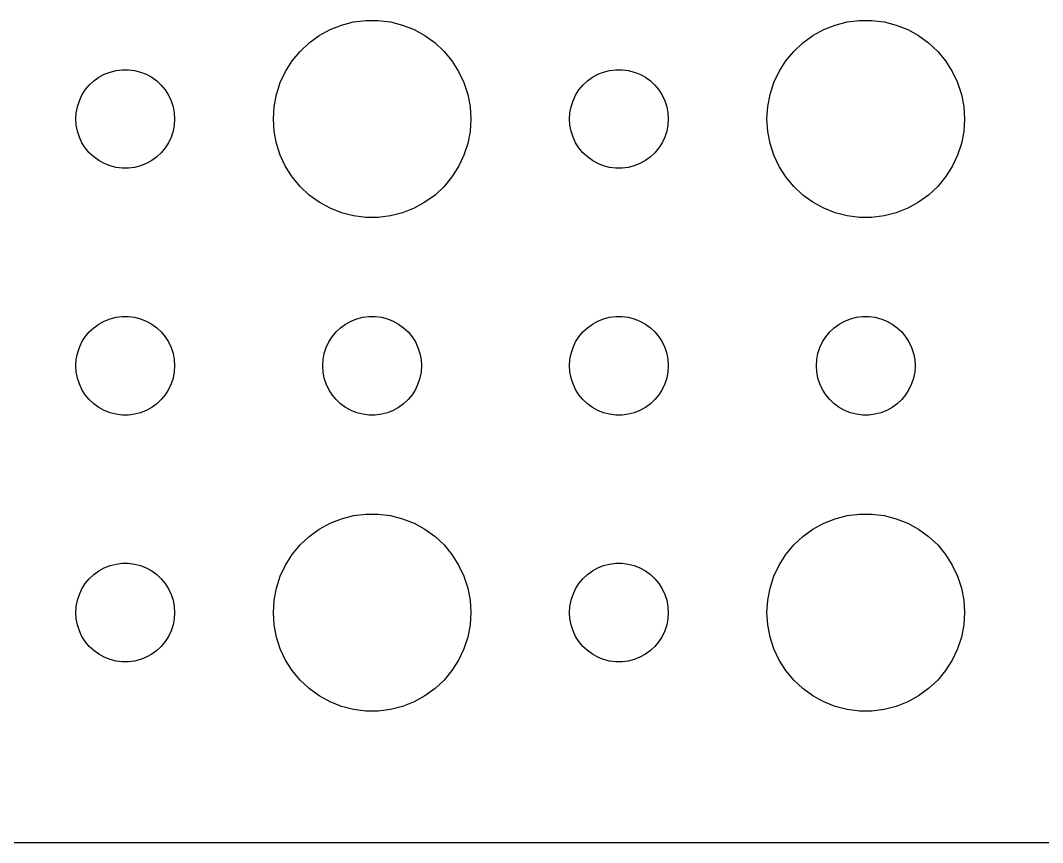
# Model space of a CAD drawing. Header units: metres. Extents: x -127 to 127, y -112 to 112.
# Drawn here: x 64.31 to 95.37, y -111.99 to -87.01 of the extents above; entities that cross this region are included whole.
import ezdxf

# ---------------------------------------------------------------- set-up
doc = ezdxf.new("R2010")
doc.units = ezdxf.units.M

msp = doc.modelspace()

# ---------------------------------------------------------------- linework, layer by layer
for p, q in [((73.7227, -87.2855), (74.073, -87.1468)), ((74.073, -87.1468), (74.4379, -87.0531)), ((74.4379, -87.0531), (74.8116, -87.0059)), ((74.8116, -87.0059), (75.1884, -87.0059)), ((75.1884, -87.0059), (75.5621, -87.0531)), ((75.5621, -87.0531), (75.927, -87.1468)), ((75.927, -87.1468), (76.2773, -87.2855)), ((88.7227, -87.2855), (89.073, -87.1468)), ((89.073, -87.1468), (89.4379, -87.0531)), ((89.4379, -87.0531), (89.8116, -87.0059)), ((89.8116, -87.0059), (90.1884, -87.0059)), ((90.1884, -87.0059), (90.5621, -87.0531)), ((90.5621, -87.0531), (90.927, -87.1468)), ((90.927, -87.1468), (91.2773, -87.2855)), ((73.0877, -87.6885), (73.3925, -87.467)), ((73.3925, -87.467), (73.7227, -87.2855)), ((76.2773, -87.2855), (76.6075, -87.467)), ((76.6075, -87.467), (76.9123, -87.6885)), ((88.0877, -87.6885), (88.3925, -87.467)), ((88.3925, -87.467), (88.7227, -87.2855)), ((91.2773, -87.2855), (91.6075, -87.467)), ((91.6075, -87.467), (91.9123, -87.6885)), ((72.8131, -87.9464), (73.0877, -87.6885)), ((76.9123, -87.6885), (77.1869, -87.9464)), ((87.8131, -87.9464), (88.0877, -87.6885)), ((91.9123, -87.6885), (92.1869, -87.9464)), ((72.573, -88.2366), (72.8131, -87.9464)), ((77.1869, -87.9464), (77.427, -88.2366)), ((87.573, -88.2366), (87.8131, -87.9464)), ((92.1869, -87.9464), (92.427, -88.2366)), ((67.2189, -88.5266), (67.4058, -88.503)), ((67.4058, -88.503), (67.5942, -88.503)), ((67.5942, -88.503), (67.7811, -88.5266)), ((72.3711, -88.5547), (72.573, -88.2366)), ((77.427, -88.2366), (77.6289, -88.5547)), ((82.2189, -88.5266), (82.4058, -88.503)), ((82.4058, -88.503), (82.5942, -88.503)), ((82.5942, -88.503), (82.7811, -88.5266)), ((87.3711, -88.5547), (87.573, -88.2366)), ((92.427, -88.2366), (92.6289, -88.5547)), ((66.5439, -88.8442), (66.6963, -88.7335)), ((66.6963, -88.7335), (66.8613, -88.6428)), ((66.8613, -88.6428), (67.0365, -88.5734)), ((67.0365, -88.5734), (67.2189, -88.5266)), ((67.7811, -88.5266), (67.9635, -88.5734)), ((67.9635, -88.5734), (68.1387, -88.6428)), ((68.1387, -88.6428), (68.3037, -88.7335)), ((68.3037, -88.7335), (68.4561, -88.8442)), ((72.2107, -88.8956), (72.3711, -88.5547)), ((77.6289, -88.5547), (77.7893, -88.8956)), ((81.5439, -88.8442), (81.6963, -88.7335)), ((81.6963, -88.7335), (81.8613, -88.6428)), ((81.8613, -88.6428), (82.0365, -88.5734)), ((82.0365, -88.5734), (82.2189, -88.5266)), ((82.7811, -88.5266), (82.9635, -88.5734)), ((82.9635, -88.5734), (83.1387, -88.6428)), ((83.1387, -88.6428), (83.3037, -88.7335)), ((83.3037, -88.7335), (83.4561, -88.8442)), ((87.2107, -88.8956), (87.3711, -88.5547)), ((92.6289, -88.5547), (92.7893, -88.8956)), ((66.1855, -89.2774), (66.2865, -89.1183)), ((66.2865, -89.1183), (66.4065, -88.9732)), ((66.4065, -88.9732), (66.5439, -88.8442)), ((68.4561, -88.8442), (68.5934, -88.9732)), ((68.5934, -88.9732), (68.7135, -89.1183)), ((68.7135, -89.1183), (68.8145, -89.2774)), ((72.0943, -89.2539), (72.2107, -88.8956)), ((77.7893, -88.8956), (77.9057, -89.2539)), ((81.1855, -89.2774), (81.2865, -89.1183)), ((81.2865, -89.1183), (81.4065, -88.9732)), ((81.4065, -88.9732), (81.5439, -88.8442)), ((83.4561, -88.8442), (83.5934, -88.9732)), ((83.5934, -88.9732), (83.7135, -89.1183)), ((83.7135, -89.1183), (83.8145, -89.2774)), ((87.0943, -89.2539), (87.2107, -88.8956)), ((92.7893, -88.8956), (92.9057, -89.2539)), ((66.1053, -89.4478), (66.1855, -89.2774)), ((68.8145, -89.2774), (68.8947, -89.4478)), ((72.0237, -89.624), (72.0943, -89.2539)), ((77.9057, -89.2539), (77.9763, -89.624)), ((81.1053, -89.4478), (81.1855, -89.2774)), ((83.8145, -89.2774), (83.8947, -89.4478)), ((87.0237, -89.624), (87.0943, -89.2539)), ((92.9057, -89.2539), (92.9763, -89.624)), ((66.0118, -89.812), (66.0471, -89.627)), ((66.0471, -89.627), (66.1053, -89.4478)), ((68.8947, -89.4478), (68.9529, -89.627)), ((68.9529, -89.627), (68.9882, -89.812)), ((72, -90), (72.0237, -89.624)), ((77.9763, -89.624), (78, -90)), ((81.0118, -89.812), (81.0471, -89.627)), ((81.0471, -89.627), (81.1053, -89.4478)), ((83.8947, -89.4478), (83.9529, -89.627)), ((83.9529, -89.627), (83.9882, -89.812)), ((87, -90), (87.0237, -89.624)), ((92.9763, -89.624), (93, -90)), ((66, -90), (66.0118, -89.812)), ((66.0118, -90.188), (66, -90)), ((68.9882, -89.812), (69, -90)), ((69, -90), (68.9882, -90.188)), ((72.0237, -90.376), (72, -90)), ((78, -90), (77.9763, -90.376)), ((81, -90), (81.0118, -89.812)), ((81.0118, -90.188), (81, -90)), ((83.9882, -89.812), (84, -90)), ((84, -90), (83.9882, -90.188)), ((87.0237, -90.376), (87, -90)), ((93, -90), (92.9763, -90.376)), ((66.0471, -90.373), (66.0118, -90.188)), ((66.1053, -90.5522), (66.0471, -90.373)), ((68.9529, -90.373), (68.8947, -90.5522)), ((68.9882, -90.188), (68.9529, -90.373)), ((72.0943, -90.7461), (72.0237, -90.376)), ((77.9763, -90.376), (77.9057, -90.7461)), ((81.0471, -90.373), (81.0118, -90.188)), ((81.1053, -90.5522), (81.0471, -90.373)), ((83.9529, -90.373), (83.8947, -90.5522)), ((83.9882, -90.188), (83.9529, -90.373)), ((87.0943, -90.7461), (87.0237, -90.376)), ((92.9763, -90.376), (92.9057, -90.7461)), ((66.1855, -90.7226), (66.1053, -90.5522)), ((68.8947, -90.5522), (68.8145, -90.7226)), ((81.1855, -90.7226), (81.1053, -90.5522)), ((83.8947, -90.5522), (83.8145, -90.7226)), ((66.2865, -90.8817), (66.1855, -90.7226)), ((66.4065, -91.0268), (66.2865, -90.8817)), ((68.7135, -90.8817), (68.5934, -91.0268)), ((68.8145, -90.7226), (68.7135, -90.8817)), ((72.2107, -91.1044), (72.0943, -90.7461)), ((77.9057, -90.7461), (77.7893, -91.1044)), ((81.2865, -90.8817), (81.1855, -90.7226)), ((81.4065, -91.0268), (81.2865, -90.8817)), ((83.7135, -90.8817), (83.5934, -91.0268)), ((83.8145, -90.7226), (83.7135, -90.8817)), ((87.2107, -91.1044), (87.0943, -90.7461)), ((92.9057, -90.7461), (92.7893, -91.1044)), ((66.5439, -91.1558), (66.4065, -91.0268)), ((66.6963, -91.2665), (66.5439, -91.1558)), ((66.8613, -91.3572), (66.6963, -91.2665)), ((68.3037, -91.2665), (68.1387, -91.3572)), ((68.4561, -91.1558), (68.3037, -91.2665)), ((68.5934, -91.0268), (68.4561, -91.1558)), ((72.3711, -91.4453), (72.2107, -91.1044)), ((77.7893, -91.1044), (77.6289, -91.4453)), ((81.5439, -91.1558), (81.4065, -91.0268)), ((81.6963, -91.2665), (81.5439, -91.1558)), ((81.8613, -91.3572), (81.6963, -91.2665)), ((83.3037, -91.2665), (83.1387, -91.3572)), ((83.4561, -91.1558), (83.3037, -91.2665)), ((83.5934, -91.0268), (83.4561, -91.1558)), ((87.3711, -91.4453), (87.2107, -91.1044)), ((92.7893, -91.1044), (92.6289, -91.4453)), ((67.0365, -91.4266), (66.8613, -91.3572)), ((67.2189, -91.4734), (67.0365, -91.4266)), ((67.4058, -91.497), (67.2189, -91.4734)), ((67.5942, -91.497), (67.4058, -91.497)), ((67.7811, -91.4734), (67.5942, -91.497)), ((67.9635, -91.4266), (67.7811, -91.4734)), ((68.1387, -91.3572), (67.9635, -91.4266)), ((72.573, -91.7634), (72.3711, -91.4453)), ((77.6289, -91.4453), (77.427, -91.7634)), ((82.0365, -91.4266), (81.8613, -91.3572)), ((82.2189, -91.4734), (82.0365, -91.4266)), ((82.4058, -91.497), (82.2189, -91.4734)), ((82.5942, -91.497), (82.4058, -91.497)), ((82.7811, -91.4734), (82.5942, -91.497)), ((82.9635, -91.4266), (82.7811, -91.4734)), ((83.1387, -91.3572), (82.9635, -91.4266)), ((87.573, -91.7634), (87.3711, -91.4453)), ((92.6289, -91.4453), (92.427, -91.7634)), ((72.8131, -92.0536), (72.573, -91.7634)), ((77.427, -91.7634), (77.1869, -92.0536)), ((87.8131, -92.0536), (87.573, -91.7634)), ((92.427, -91.7634), (92.1869, -92.0536)), ((73.0877, -92.3115), (72.8131, -92.0536)), ((77.1869, -92.0536), (76.9123, -92.3115)), ((88.0877, -92.3115), (87.8131, -92.0536)), ((92.1869, -92.0536), (91.9123, -92.3115)), ((73.3925, -92.533), (73.0877, -92.3115)), ((73.7227, -92.7145), (73.3925, -92.533)), ((76.6075, -92.533), (76.2773, -92.7145)), ((76.9123, -92.3115), (76.6075, -92.533)), ((88.3925, -92.533), (88.0877, -92.3115)), ((88.7227, -92.7145), (88.3925, -92.533)), ((91.6075, -92.533), (91.2773, -92.7145)), ((91.9123, -92.3115), (91.6075, -92.533)), ((74.073, -92.8532), (73.7227, -92.7145)), ((74.4379, -92.9469), (74.073, -92.8532)), ((75.927, -92.8532), (75.5621, -92.9469)), ((76.2773, -92.7145), (75.927, -92.8532)), ((89.073, -92.8532), (88.7227, -92.7145)), ((89.4379, -92.9469), (89.073, -92.8532)), ((90.927, -92.8532), (90.5621, -92.9469)), ((91.2773, -92.7145), (90.927, -92.8532)), ((74.8116, -92.9941), (74.4379, -92.9469)), ((75.1884, -92.9941), (74.8116, -92.9941)), ((75.5621, -92.9469), (75.1884, -92.9941)), ((89.8116, -92.9941), (89.4379, -92.9469)), ((90.1884, -92.9941), (89.8116, -92.9941)), ((90.5621, -92.9469), (90.1884, -92.9941)), ((66.5439, -96.3442), (66.6963, -96.2335)), ((66.6963, -96.2335), (66.8613, -96.1428)), ((66.8613, -96.1428), (67.0365, -96.0734)), ((67.0365, -96.0734), (67.2189, -96.0266)), ((67.2189, -96.0266), (67.4058, -96.003)), ((67.4058, -96.003), (67.5942, -96.003)), ((67.5942, -96.003), (67.7811, -96.0266)), ((67.7811, -96.0266), (67.9635, -96.0734)), ((67.9635, -96.0734), (68.1387, -96.1428)), ((68.1387, -96.1428), (68.3037, -96.2335)), ((68.3037, -96.2335), (68.4561, -96.3442)), ((74.0439, -96.3442), (74.1963, -96.2335)), ((74.1963, -96.2335), (74.3613, -96.1428)), ((74.3613, -96.1428), (74.5365, -96.0734)), ((74.5365, -96.0734), (74.7189, -96.0266)), ((74.7189, -96.0266), (74.9058, -96.003)), ((74.9058, -96.003), (75.0942, -96.003)), ((75.0942, -96.003), (75.2811, -96.0266)), ((75.2811, -96.0266), (75.4635, -96.0734)), ((75.4635, -96.0734), (75.6387, -96.1428)), ((75.6387, -96.1428), (75.8037, -96.2335)), ((75.8037, -96.2335), (75.9561, -96.3442)), ((81.5439, -96.3442), (81.6963, -96.2335)), ((81.6963, -96.2335), (81.8613, -96.1428)), ((81.8613, -96.1428), (82.0365, -96.0734)), ((82.0365, -96.0734), (82.2189, -96.0266)), ((82.2189, -96.0266), (82.4058, -96.003)), ((82.4058, -96.003), (82.5942, -96.003)), ((82.5942, -96.003), (82.7811, -96.0266)), ((82.7811, -96.0266), (82.9635, -96.0734)), ((82.9635, -96.0734), (83.1387, -96.1428)), ((83.1387, -96.1428), (83.3037, -96.2335)), ((83.3037, -96.2335), (83.4561, -96.3442)), ((89.0439, -96.3442), (89.1963, -96.2335)), ((89.1963, -96.2335), (89.3613, -96.1428)), ((89.3613, -96.1428), (89.5365, -96.0734)), ((89.5365, -96.0734), (89.7189, -96.0266)), ((89.7189, -96.0266), (89.9058, -96.003)), ((89.9058, -96.003), (90.0942, -96.003)), ((90.0942, -96.003), (90.2811, -96.0266)), ((90.2811, -96.0266), (90.4635, -96.0734)), ((90.4635, -96.0734), (90.6387, -96.1428)), ((90.6387, -96.1428), (90.8037, -96.2335)), ((90.8037, -96.2335), (90.9561, -96.3442)), ((66.2865, -96.6183), (66.4065, -96.4732)), ((66.4065, -96.4732), (66.5439, -96.3442)), ((68.4561, -96.3442), (68.5934, -96.4732)), ((68.5934, -96.4732), (68.7135, -96.6183)), ((73.7865, -96.6183), (73.9065, -96.4732)), ((73.9065, -96.4732), (74.0439, -96.3442)), ((75.9561, -96.3442), (76.0934, -96.4732)), ((76.0934, -96.4732), (76.2135, -96.6183)), ((81.2865, -96.6183), (81.4065, -96.4732)), ((81.4065, -96.4732), (81.5439, -96.3442)), ((83.4561, -96.3442), (83.5934, -96.4732)), ((83.5934, -96.4732), (83.7135, -96.6183)), ((88.7865, -96.6183), (88.9065, -96.4732)), ((88.9065, -96.4732), (89.0439, -96.3442)), ((90.9561, -96.3442), (91.0934, -96.4732)), ((91.0934, -96.4732), (91.2135, -96.6183)), ((66.1053, -96.9478), (66.1855, -96.7774)), ((66.1855, -96.7774), (66.2865, -96.6183)), ((68.7135, -96.6183), (68.8145, -96.7774)), ((68.8145, -96.7774), (68.8947, -96.9478)), ((73.6053, -96.9478), (73.6855, -96.7774)), ((73.6855, -96.7774), (73.7865, -96.6183)), ((76.2135, -96.6183), (76.3145, -96.7774)), ((76.3145, -96.7774), (76.3947, -96.9478)), ((81.1053, -96.9478), (81.1855, -96.7774)), ((81.1855, -96.7774), (81.2865, -96.6183)), ((83.7135, -96.6183), (83.8145, -96.7774)), ((83.8145, -96.7774), (83.8947, -96.9478)), ((88.6053, -96.9478), (88.6855, -96.7774)), ((88.6855, -96.7774), (88.7865, -96.6183)), ((91.2135, -96.6183), (91.3145, -96.7774)), ((91.3145, -96.7774), (91.3947, -96.9478)), ((66.0118, -97.312), (66.0471, -97.127)), ((66.0471, -97.127), (66.1053, -96.9478)), ((68.8947, -96.9478), (68.9529, -97.127)), ((68.9529, -97.127), (68.9882, -97.312)), ((73.5118, -97.312), (73.5471, -97.127)), ((73.5471, -97.127), (73.6053, -96.9478)), ((76.3947, -96.9478), (76.4529, -97.127)), ((76.4529, -97.127), (76.4882, -97.312)), ((81.0118, -97.312), (81.0471, -97.127)), ((81.0471, -97.127), (81.1053, -96.9478)), ((83.8947, -96.9478), (83.9529, -97.127)), ((83.9529, -97.127), (83.9882, -97.312)), ((88.5118, -97.312), (88.5471, -97.127)), ((88.5471, -97.127), (88.6053, -96.9478)), ((91.3947, -96.9478), (91.4529, -97.127)), ((91.4529, -97.127), (91.4882, -97.312)), ((66, -97.5), (66.0118, -97.312)), ((66.0118, -97.688), (66, -97.5)), ((68.9882, -97.312), (69, -97.5)), ((69, -97.5), (68.9882, -97.688)), ((73.5, -97.5), (73.5118, -97.312)), ((73.5118, -97.688), (73.5, -97.5)), ((76.4882, -97.312), (76.5, -97.5)), ((76.5, -97.5), (76.4882, -97.688)), ((81, -97.5), (81.0118, -97.312)), ((81.0118, -97.688), (81, -97.5)), ((83.9882, -97.312), (84, -97.5)), ((84, -97.5), (83.9882, -97.688)), ((88.5, -97.5), (88.5118, -97.312)), ((88.5118, -97.688), (88.5, -97.5)), ((91.4882, -97.312), (91.5, -97.5)), ((91.5, -97.5), (91.4882, -97.688)), ((66.0471, -97.873), (66.0118, -97.688)), ((68.9882, -97.688), (68.9529, -97.873)), ((73.5471, -97.873), (73.5118, -97.688)), ((76.4882, -97.688), (76.4529, -97.873)), ((81.0471, -97.873), (81.0118, -97.688)), ((83.9882, -97.688), (83.9529, -97.873)), ((88.5471, -97.873), (88.5118, -97.688)), ((91.4882, -97.688), (91.4529, -97.873)), ((66.1053, -98.0522), (66.0471, -97.873)), ((66.1855, -98.2226), (66.1053, -98.0522)), ((68.8947, -98.0522), (68.8145, -98.2226)), ((68.9529, -97.873), (68.8947, -98.0522)), ((73.6053, -98.0522), (73.5471, -97.873)), ((73.6855, -98.2226), (73.6053, -98.0522)), ((76.3947, -98.0522), (76.3145, -98.2226)), ((76.4529, -97.873), (76.3947, -98.0522)), ((81.1053, -98.0522), (81.0471, -97.873)), ((81.1855, -98.2226), (81.1053, -98.0522)), ((83.8947, -98.0522), (83.8145, -98.2226)), ((83.9529, -97.873), (83.8947, -98.0522)), ((88.6053, -98.0522), (88.5471, -97.873)), ((88.6855, -98.2226), (88.6053, -98.0522)), ((91.3947, -98.0522), (91.3145, -98.2226)), ((91.4529, -97.873), (91.3947, -98.0522)), ((66.2865, -98.3817), (66.1855, -98.2226)), ((66.4065, -98.5268), (66.2865, -98.3817)), ((68.7135, -98.3817), (68.5934, -98.5268)), ((68.8145, -98.2226), (68.7135, -98.3817)), ((73.7865, -98.3817), (73.6855, -98.2226)), ((73.9065, -98.5268), (73.7865, -98.3817)), ((76.2135, -98.3817), (76.0934, -98.5268)), ((76.3145, -98.2226), (76.2135, -98.3817)), ((81.2865, -98.3817), (81.1855, -98.2226)), ((81.4065, -98.5268), (81.2865, -98.3817)), ((83.7135, -98.3817), (83.5934, -98.5268)), ((83.8145, -98.2226), (83.7135, -98.3817)), ((88.7865, -98.3817), (88.6855, -98.2226)), ((88.9065, -98.5268), (88.7865, -98.3817)), ((91.2135, -98.3817), (91.0934, -98.5268)), ((91.3145, -98.2226), (91.2135, -98.3817)), ((66.5439, -98.6558), (66.4065, -98.5268)), ((66.6963, -98.7665), (66.5439, -98.6558)), ((68.4561, -98.6558), (68.3037, -98.7665)), ((68.5934, -98.5268), (68.4561, -98.6558)), ((74.0439, -98.6558), (73.9065, -98.5268)), ((74.1963, -98.7665), (74.0439, -98.6558)), ((75.9561, -98.6558), (75.8037, -98.7665)), ((76.0934, -98.5268), (75.9561, -98.6558)), ((81.5439, -98.6558), (81.4065, -98.5268)), ((81.6963, -98.7665), (81.5439, -98.6558)), ((83.4561, -98.6558), (83.3037, -98.7665)), ((83.5934, -98.5268), (83.4561, -98.6558)), ((89.0439, -98.6558), (88.9065, -98.5268)), ((89.1963, -98.7665), (89.0439, -98.6558)), ((90.9561, -98.6558), (90.8037, -98.7665)), ((91.0934, -98.5268), (90.9561, -98.6558)), ((66.8613, -98.8572), (66.6963, -98.7665)), ((67.0365, -98.9266), (66.8613, -98.8572)), ((67.2189, -98.9734), (67.0365, -98.9266)), ((67.4058, -98.997), (67.2189, -98.9734)), ((67.5942, -98.997), (67.4058, -98.997)), ((67.7811, -98.9734), (67.5942, -98.997)), ((67.9635, -98.9266), (67.7811, -98.9734)), ((68.1387, -98.8572), (67.9635, -98.9266)), ((68.3037, -98.7665), (68.1387, -98.8572)), ((74.3613, -98.8572), (74.1963, -98.7665)), ((74.5365, -98.9266), (74.3613, -98.8572)), ((74.7189, -98.9734), (74.5365, -98.9266)), ((74.9058, -98.997), (74.7189, -98.9734)), ((75.0942, -98.997), (74.9058, -98.997)), ((75.2811, -98.9734), (75.0942, -98.997)), ((75.4635, -98.9266), (75.2811, -98.9734)), ((75.6387, -98.8572), (75.4635, -98.9266)), ((75.8037, -98.7665), (75.6387, -98.8572)), ((81.8613, -98.8572), (81.6963, -98.7665)), ((82.0365, -98.9266), (81.8613, -98.8572)), ((82.2189, -98.9734), (82.0365, -98.9266)), ((82.4058, -98.997), (82.2189, -98.9734)), ((82.5942, -98.997), (82.4058, -98.997)), ((82.7811, -98.9734), (82.5942, -98.997)), ((82.9635, -98.9266), (82.7811, -98.9734)), ((83.1387, -98.8572), (82.9635, -98.9266)), ((83.3037, -98.7665), (83.1387, -98.8572)), ((89.3613, -98.8572), (89.1963, -98.7665)), ((89.5365, -98.9266), (89.3613, -98.8572)), ((89.7189, -98.9734), (89.5365, -98.9266)), ((89.9058, -98.997), (89.7189, -98.9734)), ((90.0942, -98.997), (89.9058, -98.997)), ((90.2811, -98.9734), (90.0942, -98.997)), ((90.4635, -98.9266), (90.2811, -98.9734)), ((90.6387, -98.8572), (90.4635, -98.9266)), ((90.8037, -98.7665), (90.6387, -98.8572)), ((73.7227, -102.286), (74.073, -102.147)), ((74.073, -102.147), (74.4379, -102.053)), ((74.4379, -102.053), (74.8116, -102.006)), ((74.8116, -102.006), (75.1884, -102.006)), ((75.1884, -102.006), (75.5621, -102.053)), ((75.5621, -102.053), (75.927, -102.147)), ((75.927, -102.147), (76.2773, -102.286)), ((88.7227, -102.286), (89.073, -102.147)), ((89.073, -102.147), (89.4379, -102.053)), ((89.4379, -102.053), (89.8116, -102.006)), ((89.8116, -102.006), (90.1884, -102.006)), ((90.1884, -102.006), (90.5621, -102.053)), ((90.5621, -102.053), (90.927, -102.147)), ((90.927, -102.147), (91.2773, -102.286)), ((73.0877, -102.688), (73.3925, -102.467)), ((73.3925, -102.467), (73.7227, -102.286)), ((76.2773, -102.286), (76.6075, -102.467)), ((76.6075, -102.467), (76.9123, -102.688)), ((88.0877, -102.688), (88.3925, -102.467)), ((88.3925, -102.467), (88.7227, -102.286)), ((91.2773, -102.286), (91.6075, -102.467)), ((91.6075, -102.467), (91.9123, -102.688)), ((72.8131, -102.946), (73.0877, -102.688)), ((76.9123, -102.688), (77.1869, -102.946)), ((87.8131, -102.946), (88.0877, -102.688)), ((91.9123, -102.688), (92.1869, -102.946)), ((72.573, -103.237), (72.8131, -102.946)), ((77.1869, -102.946), (77.427, -103.237)), ((87.573, -103.237), (87.8131, -102.946)), ((92.1869, -102.946), (92.427, -103.237)), ((72.3711, -103.555), (72.573, -103.237)), ((77.427, -103.237), (77.6289, -103.555)), ((87.3711, -103.555), (87.573, -103.237)), ((92.427, -103.237), (92.6289, -103.555)), ((66.5439, -103.844), (66.6963, -103.734)), ((66.6963, -103.734), (66.8613, -103.643)), ((66.8613, -103.643), (67.0365, -103.573)), ((67.0365, -103.573), (67.2189, -103.527)), ((67.2189, -103.527), (67.4058, -103.503)), ((67.4058, -103.503), (67.5942, -103.503)), ((67.5942, -103.503), (67.7811, -103.527)), ((67.7811, -103.527), (67.9635, -103.573)), ((67.9635, -103.573), (68.1387, -103.643)), ((68.1387, -103.643), (68.3037, -103.734)), ((68.3037, -103.734), (68.4561, -103.844)), ((72.2107, -103.896), (72.3711, -103.555)), ((77.6289, -103.555), (77.7893, -103.896)), ((81.5439, -103.844), (81.6963, -103.734)), ((81.6963, -103.734), (81.8613, -103.643)), ((81.8613, -103.643), (82.0365, -103.573)), ((82.0365, -103.573), (82.2189, -103.527)), ((82.2189, -103.527), (82.4058, -103.503)), ((82.4058, -103.503), (82.5942, -103.503)), ((82.5942, -103.503), (82.7811, -103.527)), ((82.7811, -103.527), (82.9635, -103.573)), ((82.9635, -103.573), (83.1387, -103.643)), ((83.1387, -103.643), (83.3037, -103.734)), ((83.3037, -103.734), (83.4561, -103.844)), ((87.2107, -103.896), (87.3711, -103.555)), ((92.6289, -103.555), (92.7893, -103.896)), ((66.2865, -104.118), (66.4065, -103.973)), ((66.4065, -103.973), (66.5439, -103.844)), ((68.4561, -103.844), (68.5934, -103.973)), ((68.5934, -103.973), (68.7135, -104.118)), ((72.0943, -104.254), (72.2107, -103.896)), ((77.7893, -103.896), (77.9057, -104.254)), ((81.2865, -104.118), (81.4065, -103.973)), ((81.4065, -103.973), (81.5439, -103.844)), ((83.4561, -103.844), (83.5934, -103.973)), ((83.5934, -103.973), (83.7135, -104.118)), ((87.0943, -104.254), (87.2107, -103.896)), ((92.7893, -103.896), (92.9057, -104.254)), ((66.1053, -104.448), (66.1855, -104.277)), ((66.1855, -104.277), (66.2865, -104.118)), ((68.7135, -104.118), (68.8145, -104.277)), ((68.8145, -104.277), (68.8947, -104.448)), ((72.0237, -104.624), (72.0943, -104.254)), ((77.9057, -104.254), (77.9763, -104.624)), ((81.1053, -104.448), (81.1855, -104.277)), ((81.1855, -104.277), (81.2865, -104.118)), ((83.7135, -104.118), (83.8145, -104.277)), ((83.8145, -104.277), (83.8947, -104.448)), ((87.0237, -104.624), (87.0943, -104.254)), ((92.9057, -104.254), (92.9763, -104.624)), ((66.0118, -104.812), (66.0471, -104.627)), ((66.0471, -104.627), (66.1053, -104.448)), ((68.8947, -104.448), (68.9529, -104.627)), ((68.9529, -104.627), (68.9882, -104.812)), ((72, -105), (72.0237, -104.624)), ((77.9763, -104.624), (78, -105)), ((81.0118, -104.812), (81.0471, -104.627)), ((81.0471, -104.627), (81.1053, -104.448)), ((83.8947, -104.448), (83.9529, -104.627)), ((83.9529, -104.627), (83.9882, -104.812)), ((87, -105), (87.0237, -104.624)), ((92.9763, -104.624), (93, -105)), ((66, -105), (66.0118, -104.812)), ((68.9882, -104.812), (69, -105)), ((81, -105), (81.0118, -104.812)), ((83.9882, -104.812), (84, -105)), ((66.0118, -105.188), (66, -105)), ((66.0471, -105.373), (66.0118, -105.188)), ((68.9882, -105.188), (68.9529, -105.373)), ((69, -105), (68.9882, -105.188)), ((72.0237, -105.376), (72, -105)), ((78, -105), (77.9763, -105.376)), ((81.0118, -105.188), (81, -105)), ((81.0471, -105.373), (81.0118, -105.188)), ((83.9882, -105.188), (83.9529, -105.373)), ((84, -105), (83.9882, -105.188)), ((87.0237, -105.376), (87, -105)), ((93, -105), (92.9763, -105.376)), ((66.1053, -105.552), (66.0471, -105.373)), ((66.1855, -105.723), (66.1053, -105.552)), ((68.8947, -105.552), (68.8145, -105.723)), ((68.9529, -105.373), (68.8947, -105.552)), ((72.0943, -105.746), (72.0237, -105.376)), ((77.9763, -105.376), (77.9057, -105.746)), ((81.1053, -105.552), (81.0471, -105.373)), ((81.1855, -105.723), (81.1053, -105.552)), ((83.8947, -105.552), (83.8145, -105.723)), ((83.9529, -105.373), (83.8947, -105.552)), ((87.0943, -105.746), (87.0237, -105.376)), ((92.9763, -105.376), (92.9057, -105.746)), ((66.2865, -105.882), (66.1855, -105.723)), ((66.4065, -106.027), (66.2865, -105.882)), ((68.7135, -105.882), (68.5934, -106.027)), ((68.8145, -105.723), (68.7135, -105.882)), ((72.2107, -106.104), (72.0943, -105.746)), ((77.9057, -105.746), (77.7893, -106.104)), ((81.2865, -105.882), (81.1855, -105.723)), ((81.4065, -106.027), (81.2865, -105.882)), ((83.7135, -105.882), (83.5934, -106.027)), ((83.8145, -105.723), (83.7135, -105.882)), ((87.2107, -106.104), (87.0943, -105.746)), ((92.9057, -105.746), (92.7893, -106.104)), ((66.5439, -106.156), (66.4065, -106.027)), ((66.6963, -106.266), (66.5439, -106.156)), ((68.4561, -106.156), (68.3037, -106.266)), ((68.5934, -106.027), (68.4561, -106.156)), ((72.3711, -106.445), (72.2107, -106.104)), ((77.7893, -106.104), (77.6289, -106.445)), ((81.5439, -106.156), (81.4065, -106.027)), ((81.6963, -106.266), (81.5439, -106.156)), ((83.4561, -106.156), (83.3037, -106.266)), ((83.5934, -106.027), (83.4561, -106.156)), ((87.3711, -106.445), (87.2107, -106.104)), ((92.7893, -106.104), (92.6289, -106.445)), ((66.8613, -106.357), (66.6963, -106.266)), ((67.0365, -106.427), (66.8613, -106.357)), ((67.2189, -106.473), (67.0365, -106.427)), ((67.4058, -106.497), (67.2189, -106.473)), ((67.5942, -106.497), (67.4058, -106.497)), ((67.7811, -106.473), (67.5942, -106.497)), ((67.9635, -106.427), (67.7811, -106.473)), ((68.1387, -106.357), (67.9635, -106.427)), ((68.3037, -106.266), (68.1387, -106.357)), ((72.573, -106.763), (72.3711, -106.445)), ((77.6289, -106.445), (77.427, -106.763)), ((81.8613, -106.357), (81.6963, -106.266)), ((82.0365, -106.427), (81.8613, -106.357)), ((82.2189, -106.473), (82.0365, -106.427)), ((82.4058, -106.497), (82.2189, -106.473)), ((82.5942, -106.497), (82.4058, -106.497)), ((82.7811, -106.473), (82.5942, -106.497)), ((82.9635, -106.427), (82.7811, -106.473)), ((83.1387, -106.357), (82.9635, -106.427)), ((83.3037, -106.266), (83.1387, -106.357)), ((87.573, -106.763), (87.3711, -106.445)), ((92.6289, -106.445), (92.427, -106.763)), ((72.8131, -107.054), (72.573, -106.763)), ((77.427, -106.763), (77.1869, -107.054)), ((87.8131, -107.054), (87.573, -106.763)), ((92.427, -106.763), (92.1869, -107.054)), ((73.0877, -107.312), (72.8131, -107.054)), ((77.1869, -107.054), (76.9123, -107.312)), ((88.0877, -107.312), (87.8131, -107.054)), ((92.1869, -107.054), (91.9123, -107.312)), ((73.3925, -107.533), (73.0877, -107.312)), ((76.9123, -107.312), (76.6075, -107.533)), ((88.3925, -107.533), (88.0877, -107.312)), ((91.9123, -107.312), (91.6075, -107.533)), ((73.7227, -107.714), (73.3925, -107.533)), ((74.073, -107.853), (73.7227, -107.714)), ((76.2773, -107.714), (75.927, -107.853)), ((76.6075, -107.533), (76.2773, -107.714)), ((88.7227, -107.714), (88.3925, -107.533)), ((89.073, -107.853), (88.7227, -107.714)), ((91.2773, -107.714), (90.927, -107.853)), ((91.6075, -107.533), (91.2773, -107.714)), ((74.4379, -107.947), (74.073, -107.853)), ((74.8116, -107.994), (74.4379, -107.947)), ((75.1884, -107.994), (74.8116, -107.994)), ((75.5621, -107.947), (75.1884, -107.994)), ((75.927, -107.853), (75.5621, -107.947)), ((89.4379, -107.947), (89.073, -107.853)), ((89.8116, -107.994), (89.4379, -107.947)), ((90.1884, -107.994), (89.8116, -107.994)), ((90.5621, -107.947), (90.1884, -107.994)), ((90.927, -107.853), (90.5621, -107.947)), ((-122.314, -111.99), (122.314, -111.99))]:
    msp.add_line(p, q)

doc.saveas('drawing.dxf')
